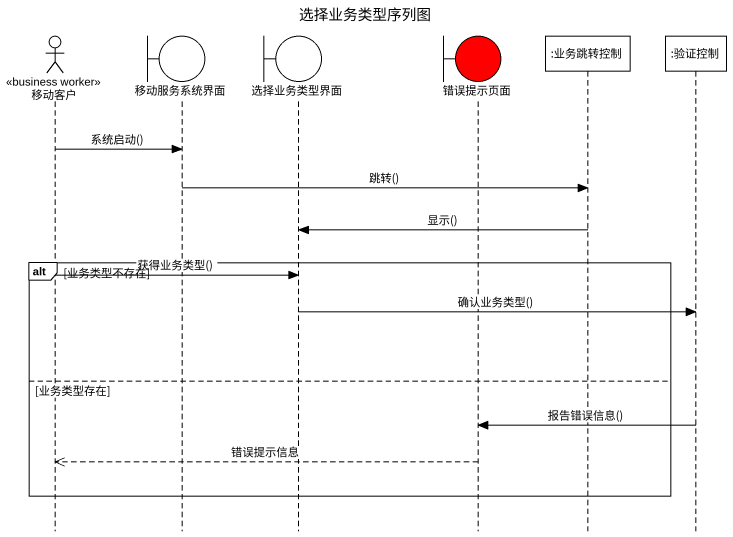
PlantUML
@startuml
title 选择业务类型序列图
hide footbox
actor 移动客户 <<business worker>>
boundary 移动服务系统界面
boundary 选择业务类型界面
boundary 错误提示页面 #FF0000
participant ":业务跳转控制" as 业务跳转控制
participant ":验证控制" as 验证控制

移动客户 -> 移动服务系统界面 : 系统启动()
移动服务系统界面 -> 业务跳转控制 : 跳转()
业务跳转控制 -> 选择业务类型界面 : 显示()
alt 业务类型不存在
  移动客户 -> 选择业务类型界面 : 获得业务类型()
  选择业务类型界面 -> 验证控制 : 确认业务类型()
else 业务类型存在
  验证控制 -> 错误提示页面 : 报告错误信息()
  错误提示页面 -->> 移动客户 : 错误提示信息
end
@enduml
